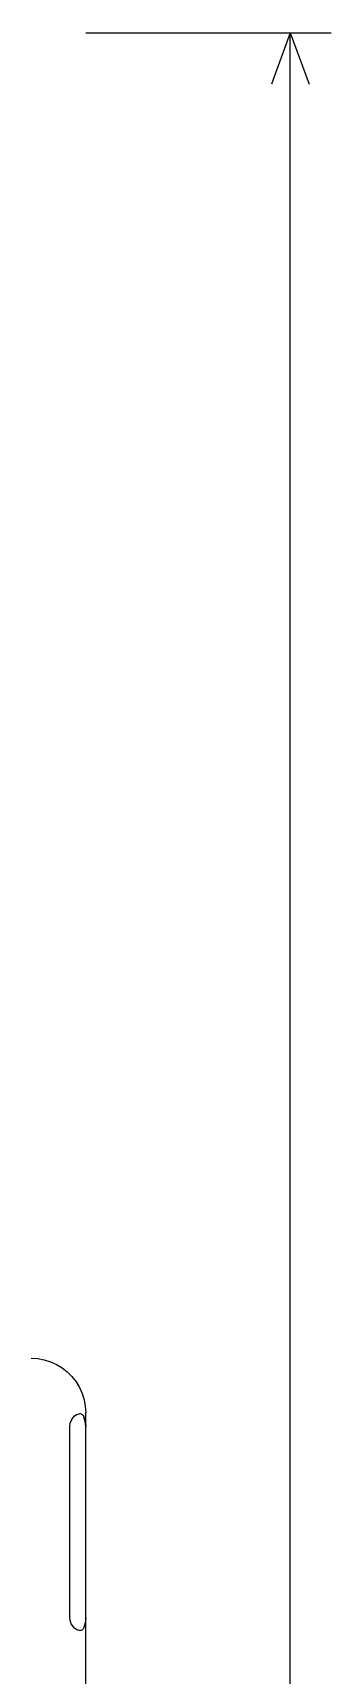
# Model space of a CAD drawing. Header units: millimetres. Extents: x 10 to 410, y 10 to 287.
# Drawn here: x 275.6 to 286.5, y 190.9 to 251 of the extents above; entities that cross this region are included whole.
import ezdxf

# ---------------------------------------------------------------- set-up
doc = ezdxf.new("R2010")
doc.units = ezdxf.units.MM
doc.layers.add('DIM', color=7, linetype='Continuous')
doc.layers.add('OUTLINE', color=7, linetype='Continuous')

msp = doc.modelspace()

# ---------------------------------------------------------------- linework, layer by layer
at = {"layer": 'DIM'}
for p, q in [((277.5, 251), (286.5, 251)), ((285, 251), (284.314, 249.121)), ((285, 79), (285, 251)), ((285, 251), (285.686, 249.121))]:
    msp.add_line(p, q, dxfattribs=at)
at = {"layer": 'OUTLINE'}
for points in [[(275.5, 202.5), (275.741, 202.485), (275.979, 202.442), (276.209, 202.37), (276.429, 202.271), (276.636, 202.146), (276.826, 201.997), (276.997, 201.826), (277.146, 201.636), (277.271, 201.429), (277.37, 201.209), (277.442, 200.979), (277.485, 200.741), (277.5, 200.5)], [(276.922, 200), (276.936, 200.118), (276.989, 200.252), (277.083, 200.372), (277.168, 200.435), (277.255, 200.468), (277.287, 200.471), (277.292, 200.471), (277.355, 200.456), (277.389, 200.43), (277.436, 200.351)], [(277.064, 200.352), (277.083, 200.372)], [(277.177, 200.44), (277.198, 200.45)], [(277.204, 200.453), (277.204, 200.453)], [(277.252, 200.468), (277.253, 200.468)], [(277.33, 200.466), (277.331, 200.465)], [(277.377, 200.441), (277.378, 200.44)], [(277.405, 200.411), (277.422, 200.383)], [(277.434, 200.358), (277.436, 200.351)], [(277.5, 200), (277.5, 200.001), (277.5, 200.002), (277.5, 200.003), (277.5, 200.004), (277.5, 200.005), (277.5, 200.006), (277.5, 200.007), (277.5, 200.008), (277.5, 200.009), (277.484, 200.179), (277.436, 200.351)], [(277.436, 200.351), (277.472, 200.237), (277.493, 200.119), (277.5, 200)], [(277.5, 200), (277.5, 200.5)], [(276.922, 200), (276.923, 200.03)], [(276.922, 193), (276.922, 200)], [(277.5, 193), (277.5, 200)], [(277.436, 192.649), (277.394, 192.575), (277.38, 192.561), (277.324, 192.533), (277.257, 192.532), (277.213, 192.544), (277.21, 192.545), (277.171, 192.563), (277.133, 192.587), (277.092, 192.619), (277.047, 192.666), (276.972, 192.781), (276.942, 192.86), (276.922, 193)], [(277.5, 193), (277.5, 192.999), (277.5, 192.998), (277.5, 192.997), (277.5, 192.996), (277.5, 192.995), (277.5, 192.994), (277.5, 192.993), (277.5, 192.992), (277.5, 192.991), (277.484, 192.821), (277.436, 192.649)], [(277.5, 193), (277.493, 192.881), (277.472, 192.763), (277.436, 192.649)], [(277.5, 137), (277.5, 193)]]:
    msp.add_lwpolyline(points, dxfattribs=at)

doc.saveas('drawing.dxf')
